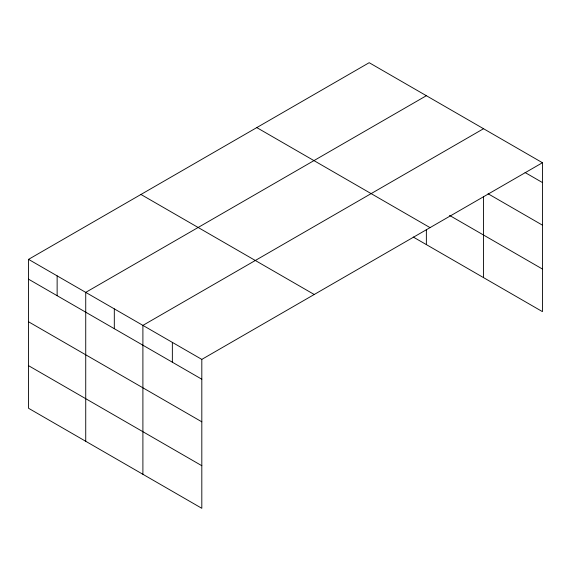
<?xml version="1.0" encoding="UTF-8"?>
<svg xmlns="http://www.w3.org/2000/svg" width="571" height="571" viewBox="0 0 571 571"><rect width="100%" height="100%" fill="white"/><g stroke="black" fill="none" stroke-linecap="round" stroke-linejoin="round"><path stroke-width="0.86" d="M542.45 162.728L369.187 62.696L28.55 259.362L28.55 408.272L201.813 508.304L201.813 359.395L542.45 162.728L542.45 311.638L413.233 237.029M426.366 95.707L85.729 292.373L85.729 441.283M483.544 128.718L142.9 325.384L142.9 474.294M525.077 172.528L542.45 182.556M488.069 193.755L542.45 225.152M449.541 215.403L542.45 269.041M256.779 127.597L430.042 227.629M140.958 194.468L314.221 294.493M28.55 259.362L201.813 359.395M28.55 279.19L201.813 379.223M28.55 321.787L201.813 421.819M28.55 365.676L201.813 465.708M483.544 196.41L483.544 277.627M426.366 229.528L426.366 244.616M172.356 342.393L172.356 362.214M114.314 308.882L114.314 328.703M57.136 275.872L57.136 295.692"/></g></svg>
